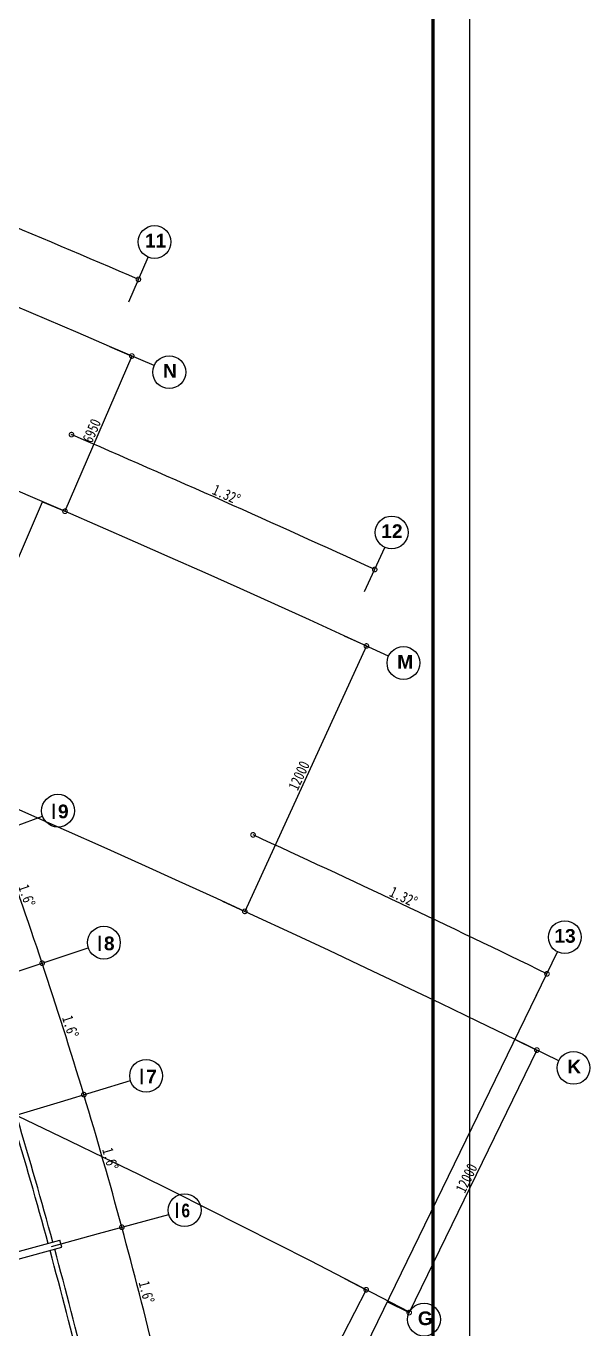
# Model space of a CAD drawing. Extents: x 24221263 to 48466785, y 43033036 to 86624613.
# Drawn here: x 24381379 to 24404567, y 43194595 to 43248150 of the extents above; entities that cross this region are included whole.
import ezdxf

# ---------------------------------------------------------------- set-up
doc = ezdxf.new("R2010")
doc.units = 0
doc.header["$MEASUREMENT"] = 0
doc.layers.get('0').update_dxf_attribs({"linetype": 'CONTINUOUS'})
doc.layers.get('DEFPOINTS').update_dxf_attribs({"linetype": 'CONTINUOUS'})
doc.layers.add('AC-W', color=7, linetype='CONTINUOUS')
doc.layers.add('FRAME', color=7, linetype='CONTINUOUS')
doc.styles.add('Q200', font='SimSun.ttf', dxfattribs={"width": 0.8, "height": 450})
doc.styles.add('T-SG-01$0$Arial', font='ARIALBD.TTF')
doc.dimstyles.new('Q2', dxfattribs={"dimscale": 150, "dimtxt": 2.5, "dimasz": 2.5, "dimexe": 0, "dimexo": 0, "dimgap": 0.5, "dimtad": 1, "dimdec": 4, "dimdsep": 46, "dimtxsty": 'Q200', "dimblk1": 'DOTSMALL', "dimblk2": 'DOTSMALL', "dimsah": 1, "dimcen": 2.5, "dimadec": 0, "dimazin": 0, "dimtfac": 1, "dimtdec": 3, "dimtmove": 2, "dimatfit": 3, "dimldrblk": 'DOTSMALL', "dimfxl": 1, "dimtolj": 1, "dimtzin": 10, "dimarcsym": 0})

# ---------------------------------------------------------------- blocks, each defined once
blk = doc.blocks.new('_DOTSMALL')
at = {"color": 0, "linetype": 'ByBlock', "const_width": 0.5}
blk.add_lwpolyline([(-0.0625, 0, 1), (0.0625, 0, 1)], format="xyb", close=True, dxfattribs=at)
blk = doc.blocks.new('*D74')
at = {"color": 0, "linetype": 'ByBlock'}
for p, q in [((24384812, 43234982), (24385730, 43234586)), ((24385730, 43234586), (24382980, 43228204)), ((24382062, 43228599), (24382980, 43228204))]:
    blk.add_line(p, q, dxfattribs=at)
at = {"layer": 'DEFPOINTS', "color": 0, "linetype": 'ByBlock'}
for p in [(24384812, 43234982), (24382062, 43228599), (24382980, 43228204)]:
    blk.add_point(p, dxfattribs=at)
at = {"color": 0, "linetype": 'ByBlock', "xscale": 375, "yscale": 375, "zscale": 375}
for p, rotation in [((24385730, 43234586), 66.68798043571736), ((24382980, 43228204), 246.6879804357174)]:
    blk.add_blockref('_DOTSMALL', p, dxfattribs=dict(at, rotation=rotation))
at = {"color": 0, "linetype": 'ByBlock', "insert": (24384080, 43231514), "char_height": 450, "attachment_point": 5, "rotation": 66.688, "style": 'Q200'}
blk.add_mtext('\\A1;6950', dxfattribs=at)
blk = doc.blocks.new('*D75')
at = {"color": 0, "linetype": 'ByBlock'}
blk.add_arc((24148884, 42687479), 599173, 66.68798, 68.00798, dxfattribs=at)
at = {"layer": 'DEFPOINTS', "color": 0, "linetype": 'ByBlock'}
for p in [(24374009, 43244908), (24372886, 43242126), (24381767, 43239542), (24386395, 43238656), (24385604, 43236819)]:
    blk.add_point(p, dxfattribs=at)
at = {"color": 0, "linetype": 'ByBlock', "xscale": 375, "yscale": 375, "zscale": 375}
for p, rotation in [((24373260, 43243053), 158.0079804357551), ((24385999, 43237737), 336.6879804359929)]:
    blk.add_blockref('_DOTSMALL', p, dxfattribs=dict(at, rotation=rotation))
at = {"color": 0, "linetype": 'ByBlock', "insert": (24379761, 43240709), "char_height": 450, "attachment_point": 5, "rotation": 337.348, "style": 'Q200'}
blk.add_mtext('\\A1;1.32°', dxfattribs=at)
blk = doc.blocks.new('*D81')
at = {"color": 0, "linetype": 'ByBlock'}
for p, q in [((24394465, 43223084), (24395374, 43222668)), ((24395374, 43222668), (24390373, 43211759)), ((24389464, 43212176), (24390373, 43211759))]:
    blk.add_line(p, q, dxfattribs=at)
at = {"layer": 'DEFPOINTS', "color": 0, "linetype": 'ByBlock'}
for p in [(24394465, 43223084), (24389464, 43212176), (24390373, 43211759)]:
    blk.add_point(p, dxfattribs=at)
at = {"color": 0, "linetype": 'ByBlock', "xscale": 375, "yscale": 375, "zscale": 375}
for p, rotation in [((24395374, 43222668), 65.36798043589128), ((24390373, 43211759), 245.3679804358913)]:
    blk.add_blockref('_DOTSMALL', p, dxfattribs=dict(at, rotation=rotation))
at = {"color": 0, "linetype": 'ByBlock', "insert": (24392601, 43217339), "char_height": 450, "attachment_point": 5, "rotation": 65.368, "style": 'Q200'}
blk.add_mtext('\\A1;12000', dxfattribs=at)
blk = doc.blocks.new('*D82')
at = {"color": 0, "linetype": 'ByBlock'}
for p, q in [((24401487, 43206495), (24402386, 43206057)), ((24402386, 43206057), (24397135, 43195267)), ((24396236, 43195705), (24397135, 43195267))]:
    blk.add_line(p, q, dxfattribs=at)
at = {"layer": 'DEFPOINTS', "color": 0, "linetype": 'ByBlock'}
for p in [(24401487, 43206495), (24396236, 43195705), (24397135, 43195267)]:
    blk.add_point(p, dxfattribs=at)
at = {"color": 0, "linetype": 'ByBlock', "xscale": 375, "yscale": 375, "zscale": 375}
for p, rotation in [((24402386, 43206057), 64.04798043581101), ((24397135, 43195267), 244.047980435811)]:
    blk.add_blockref('_DOTSMALL', p, dxfattribs=dict(at, rotation=rotation))
at = {"color": 0, "linetype": 'ByBlock', "insert": (24399491, 43200794), "char_height": 450, "attachment_point": 5, "rotation": 64.048, "style": 'Q200'}
blk.add_mtext('\\A1;12000', dxfattribs=at)
blk = doc.blocks.new('*D83')
at = {"color": 0, "linetype": 'ByBlock'}
for p, q in [((24394479, 43196663), (24395367, 43196205)), ((24395367, 43196205), (24389869, 43185539)), ((24388980, 43185997), (24389869, 43185539))]:
    blk.add_line(p, q, dxfattribs=at)
at = {"layer": 'DEFPOINTS', "color": 0, "linetype": 'ByBlock'}
for p in [(24394479, 43196663), (24388980, 43185997), (24389869, 43185539)]:
    blk.add_point(p, dxfattribs=at)
at = {"color": 0, "linetype": 'ByBlock', "xscale": 375, "yscale": 375, "zscale": 375}
for p, rotation in [((24395367, 43196205), 62.72798043580622), ((24389869, 43185539), 242.7279804358062)]:
    blk.add_blockref('_DOTSMALL', p, dxfattribs=dict(at, rotation=rotation))
at = {"color": 0, "linetype": 'ByBlock', "insert": (24392351, 43191009), "char_height": 450, "attachment_point": 5, "rotation": 62.728, "style": 'Q200'}
blk.add_mtext('\\A1;11999.9812', dxfattribs=at)
blk = doc.blocks.new('*D85')
at = {"color": 0, "linetype": 'ByBlock'}
blk.add_arc((24189420, 43145552), 203000, 13.6, 15.2, dxfattribs=at)
at = {"layer": 'DEFPOINTS', "color": 0, "linetype": 'ByBlock'}
for p in [(24387248, 43199301), (24384353, 43198514), (24386275, 43195120), (24388672, 43193756), (24385756, 43193051)]:
    blk.add_point(p, dxfattribs=at)
at = {"color": 0, "linetype": 'ByBlock', "xscale": 375, "yscale": 375, "zscale": 375}
for p, rotation in [((24385318, 43198776), 105.2000000004154), ((24386728, 43193286), 283.6000000003099)]:
    blk.add_blockref('_DOTSMALL', p, dxfattribs=dict(at, rotation=rotation))
at = {"color": 0, "linetype": 'ByBlock', "insert": (24386333, 43196111), "char_height": 450, "attachment_point": 5, "rotation": 284.4, "style": 'Q200'}
blk.add_mtext('\\A1;1.6°', dxfattribs=at)
blk = doc.blocks.new('*D86')
at = {"color": 0, "linetype": 'ByBlock'}
blk.add_arc((24189420, 43145552), 203000, 15.2, 16.8, dxfattribs=at)
at = {"layer": 'DEFPOINTS', "color": 0, "linetype": 'ByBlock'}
for p in [(24385670, 43204803), (24382798, 43203936), (24384814, 43200597), (24387248, 43199301), (24384353, 43198514)]:
    blk.add_point(p, dxfattribs=at)
at = {"color": 0, "linetype": 'ByBlock', "xscale": 375, "yscale": 375, "zscale": 375}
for p, rotation in [((24383756, 43204225), 106.80000000003), ((24385318, 43198776), 285.2000000000691)]:
    blk.add_blockref('_DOTSMALL', p, dxfattribs=dict(at, rotation=rotation))
at = {"color": 0, "linetype": 'ByBlock', "insert": (24384844, 43201589), "char_height": 450, "attachment_point": 5, "rotation": 286, "style": 'Q200'}
blk.add_mtext('\\A1;1.6°', dxfattribs=at)
blk = doc.blocks.new('*D87')
at = {"color": 0, "linetype": 'ByBlock'}
blk.add_arc((24189420, 43145552), 203000, 18.4, 20, dxfattribs=at)
at = {"layer": 'DEFPOINTS', "color": 0, "linetype": 'ByBlock'}
for p in [(24382057, 43215666), (24379238, 43214640), (24381437, 43211419), (24383939, 43210260), (24381093, 43209313)]:
    blk.add_point(p, dxfattribs=at)
at = {"color": 0, "linetype": 'ByBlock', "xscale": 375, "yscale": 375, "zscale": 375}
for p, rotation in [((24380177, 43214982), 110.0000000008097), ((24382042, 43209629), 288.4000000007794)]:
    blk.add_blockref('_DOTSMALL', p, dxfattribs=dict(at, rotation=rotation))
at = {"color": 0, "linetype": 'ByBlock', "insert": (24381411, 43212410), "char_height": 450, "attachment_point": 5, "rotation": 289.2, "style": 'Q200'}
blk.add_mtext('\\A1;1.6°', dxfattribs=at)
blk = doc.blocks.new('*D88')
at = {"color": 0, "linetype": 'ByBlock'}
blk.add_arc((24189420, 43145552), 203000, 16.8, 18.4, dxfattribs=at)
at = {"layer": 'DEFPOINTS', "color": 0, "linetype": 'ByBlock'}
for p in [(24383939, 43210260), (24381093, 43209313), (24383201, 43206032), (24385670, 43204803), (24382798, 43203936)]:
    blk.add_point(p, dxfattribs=at)
at = {"color": 0, "linetype": 'ByBlock', "xscale": 375, "yscale": 375, "zscale": 375}
for p, rotation in [((24382042, 43209629), 108.4000000010566), ((24383756, 43204225), 286.8000000006724)]:
    blk.add_blockref('_DOTSMALL', p, dxfattribs=dict(at, rotation=rotation))
at = {"color": 0, "linetype": 'ByBlock', "insert": (24383203, 43207024), "char_height": 450, "attachment_point": 5, "rotation": 287.6, "style": 'Q200'}
blk.add_mtext('\\A1;1.6°', dxfattribs=at)
blk = doc.blocks.new('*D92')
at = {"color": 0, "linetype": 'ByBlock'}
blk.add_arc((24189420, 43145552), 203000, 20, 21.6, dxfattribs=at)
at = {"layer": 'DEFPOINTS', "color": 0, "linetype": 'ByBlock'}
for p in [(24380036, 43221022), (24377235, 43219913), (24379523, 43216755), (24382057, 43215666), (24379238, 43214640)]:
    blk.add_point(p, dxfattribs=at)
at = {"color": 0, "linetype": 'ByBlock', "xscale": 375, "yscale": 375, "zscale": 375}
for p, rotation in [((24378164, 43220281), 111.5999999999448), ((24380177, 43214982), 290.0000000000375)]:
    blk.add_blockref('_DOTSMALL', p, dxfattribs=dict(at, rotation=rotation))
at = {"color": 0, "linetype": 'ByBlock', "insert": (24379470, 43217745), "char_height": 450, "attachment_point": 5, "rotation": 290.8, "style": 'Q200'}
blk.add_mtext('\\A1;1.6°', dxfattribs=at)
blk = doc.blocks.new('*D95')
at = {"color": 0, "linetype": 'ByBlock'}
blk.add_line((24383243, 43231340), (24383249, 43231355), dxfattribs=at)
blk.add_arc((24148884, 42687479), 592223, 65.36798, 66.68798, dxfattribs=at)
at = {"layer": 'DEFPOINTS', "color": 0, "linetype": 'ByBlock'}
for p in [(24383243, 43231340), (24382853, 43230436), (24391574, 43227691), (24396132, 43226720), (24395299, 43224902)]:
    blk.add_point(p, dxfattribs=at)
at = {"color": 0, "linetype": 'ByBlock', "xscale": 375, "yscale": 375, "zscale": 375}
for p, rotation in [((24383249, 43231355), 156.6879804356406), ((24395716, 43225811), 335.3679804359144)]:
    blk.add_blockref('_DOTSMALL', p, dxfattribs=dict(at, rotation=rotation))
at = {"color": 0, "linetype": 'ByBlock', "insert": (24389620, 43228893), "char_height": 450, "attachment_point": 5, "rotation": 336.028, "style": 'Q200'}
blk.add_mtext('\\A1;1.32°', dxfattribs=at)
blk = doc.blocks.new('*D96')
at = {"color": 0, "linetype": 'ByBlock'}
blk.add_arc((24148884, 42687479), 580223, 64.04798, 65.36798, dxfattribs=at)
at = {"layer": 'DEFPOINTS', "color": 0, "linetype": 'ByBlock'}
for p in [(24390721, 43214917), (24390297, 43213994), (24398786, 43211127), (24403238, 43210092), (24402362, 43208293)]:
    blk.add_point(p, dxfattribs=at)
at = {"color": 0, "linetype": 'ByBlock', "xscale": 375, "yscale": 375, "zscale": 375}
for p, rotation in [((24390714, 43214903), 155.3679804360876), ((24402800, 43209192), 334.0479804362123)]:
    blk.add_blockref('_DOTSMALL', p, dxfattribs=dict(at, rotation=rotation))
at = {"color": 0, "linetype": 'ByBlock', "insert": (24396902, 43212354), "char_height": 450, "attachment_point": 5, "rotation": 334.708, "style": 'Q200'}
blk.add_mtext('\\A1;1.32°', dxfattribs=at)

msp = doc.modelspace()

# ---------------------------------------------------------------- linework, layer by layer
at = {"layer": 'AC-W', "color": 7}
for p, q in [((24385603.56893, 43236818.80731), (24386395.04526, 43238655.53408)), ((24386648.81936, 43234190.60421), (24384812.0926, 43234982.08055)), ((24395298.8306, 43224902.30606), (24396132.4083, 43226720.31272)), ((24396283.25956, 43222250.7217), (24394465.2529, 43223084.2994)), ((24379237.64011, 43214639.91895), (24382056.71797, 43215665.97938)), ((24381092.68506, 43209312.95546), (24383939.3131, 43210259.90257)), ((24402362.26981, 43208293.26725), (24403237.50647, 43210091.58891)), ((24403285.35482, 43205619.70893), (24401487.03316, 43206494.94559)), ((24382798.26921, 43203936.27298), (24385670.22771, 43204803.36837)), ((24384353.0626, 43198514.06408), (24387248.11208, 43199300.63162)), ((24370210.11964, 43194826.94929), (24382769.70783, 43198239.31387)), ((24382848.36458, 43197949.80892), (24382769.70783, 43198239.31387)), ((24370648.93012, 43194635.29594), (24382848.36458, 43197949.80892)), ((24397145.03073, 43195288.47138), (24394478.5074, 43196663.11801))]:
    msp.add_line(p, q, dxfattribs=at)
at = {"layer": 'AC-W', "color": 7, "ltscale": 300}
for p, q in [((24363145.42798, 43184701.68532), (24382061.71234, 43228599.45503)), ((24386520.48634, 43175743.64519), (24402384.15073, 43208338.22529)), ((24380883.63022, 43203358.20939), (24382798.26921, 43203936.27298)), ((24382423.02961, 43197989.68573), (24384353.0626, 43198514.06408))]:
    msp.add_line(p, q, dxfattribs=at)
at = {"layer": 'AC-W', "color": 7}
for centre in [(24386662.16852, 43239275.42936), (24387268.71465, 43233923.48095), (24396413.74078, 43227333.88997), (24396896.83681, 43221969.38923), (24382691.01049, 43215896.84298), (24384579.80441, 43210472.96567), (24403532.89884, 43210698.52247), (24403892.28838, 43205324.31656), (24386316.41837, 43204998.46483), (24387899.49821, 43199477.60931), (24397744.99848, 43194979.17589)]:
    msp.add_circle(centre, 675, dxfattribs=at)
at = {"layer": 'AC-W', "color": 7, "ltscale": 300}
for centre, radius, start, end in [((24148883.81275, 42687478.92908), 596172.67138, 66.68798043582, 75.30589689322), ((24148883.81275, 42687478.92908), 589222.67138, 65.36798043582, 75.12860220513), ((24148883.81275, 42687478.92908), 577222.67138, 64.04798043582, 74.81206888449), ((24200085.69196, 42822314.57016), 421812.04579, 62.5579175751, 76.2830629249), ((24203368.7725, 42828700.35855), 392631.86365, 62.5441212663, 75.7362059944)]:
    msp.add_arc(centre, radius, start, end, dxfattribs=at)
at = {"layer": 'AC-W', "color": 7}
for centre, radius, start, end in [((24245441.65178, 42911176.08419), 310220.19245, 62.6069157496, 71.4056870453), ((24245518.07243, 42911325.17377), 310102.65946, 62.6067979278, 71.4007192324), ((24245627.50963, 42911538.55934), 309737.84965, 62.606561911, 71.3942554022), ((24189419.73071, 43145551.85), 199900, 15.2429933356, 16.7570066649), ((24189419.73071, 43145551.85), 200100, 15.2429503637, 16.7570496368), ((24189419.73071, 43145551.85), 199900, 13.6429933357, 15.1570066649), ((24189419.73071, 43145551.85), 200100, 13.6429503638, 15.1570496368)]:
    msp.add_arc(centre, radius, start, end, dxfattribs=at)
at = {"layer": 'FRAME'}
msp.add_lwpolyline([(24221262.63462, 43165613.87762), (24221262.63462, 43291763.87762), (24399612.63462, 43291763.87762), (24399612.63462, 43165613.87762)], close=True, dxfattribs=at)
at = {"layer": 'FRAME', "const_width": 135}
msp.add_lwpolyline([(24225012.63462, 43167113.87762), (24225012.63462, 43290263.87762), (24398112.63462, 43290263.87762), (24398112.63462, 43167113.87762)], close=True, dxfattribs=at)

# ---------------------------------------------------------------- texts
at = {"layer": 'AC-W', "color": 7, "style": 'T-SG-01$0$Arial'}
for s, height, p in [('11', 562.5, (24386270.13001, 43239046.88984)), ('N', 562.5, (24387013.92613, 43233694.94143)), ('12', 562.5, (24395987.20227, 43227105.35045)), ('M', 562.5, (24396642.04829, 43221740.84971)), ('Ⅰ', 637.5, (24382078.4654, 43215554.27386)), ('9', 562.5, (24382692.65309, 43215585.77373)), ('Ⅰ', 637.5, (24383967.25932, 43210130.39656)), ('8', 562.5, (24384581.44701, 43210161.89643)), ('13', 562.5, (24403105.61033, 43210469.98295)), ('Ⅰ', 637.5, (24385703.87328, 43204655.89572)), ('7', 562.5, (24386318.06097, 43204687.39559)), ('K', 562.5, (24403637.49987, 43205095.77704)), ('Ⅰ', 637.5, (24387156.33182, 43199150.75396)), ('G', 562.5, (24397490.20997, 43194750.63637))]:
    msp.add_text(s, height=height, dxfattribs=at).set_placement(p)
at = {"layer": 'AC-W', "color": 7, "style": 'T-SG-01$0$Arial', "width": 0.8}
msp.add_text('6', height=562.5, dxfattribs=at).set_placement((24387770.51951, 43199182.25382))

# ---------------------------------------------------------------- dimensions: what is measured, and where the dimension line sits
at = {"layer": 'AC-W', "color": 7}
for base, line1, line2, picture, middle in [((24381766.6769, 43239541.84371), ((24385603.56893, 43236818.80731), (24386395.04526, 43238655.53408)), ((24372885.98765, 43242126.17772), (24374009.41999, 43244907.88579)), '*D75', (24379760.73595, 43240708.83614)), ((24391574.2859, 43227690.94925), ((24383242.74343, 43231340.19576), (24382853.18867, 43230436.1818)), ((24395298.8306, 43224902.30606), (24396132.4083, 43226720.31272)), '*D95', (24389620.12383, 43228892.95238)), ((24379522.79325, 43216754.55791), ((24377234.58086, 43219913.00964), (24380036.3537, 43221022.30998)), ((24379237.64011, 43214639.91895), (24382056.71797, 43215665.97938)), '*D92', (24379469.79072, 43217745.09545)), ((24381436.77121, 43211418.80802), ((24381092.68506, 43209312.95546), (24383939.3131, 43210259.90257)), ((24379237.64011, 43214639.91895), (24382056.71797, 43215665.97938)), '*D87', (24381411.44678, 43212410.43928)), ((24398785.96829, 43211126.96072), ((24390720.66557, 43214917.47261), (24390297.36439, 43213994.2661)), ((24402362.26981, 43208293.26725), (24403237.50647, 43210091.58891)), '*D96', (24396901.6365, 43212353.89618)), ((24383201.02006, 43206031.69705), ((24381092.68506, 43209312.95546), (24383939.3131, 43210259.90257)), ((24382798.26921, 43203936.27298), (24385670.22771, 43204803.36837)), '*D88', (24383203.39347, 43207023.64879)), ((24384814.16409, 43200597.42571), ((24384353.0626, 43198514.06408), (24387248.11208, 43199300.63162)), ((24382798.26921, 43203936.27298), (24385670.22771, 43204803.36837)), '*D86', (24384844.2335, 43201588.92443)), ((24386274.94541, 43195120.23149), ((24384353.0626, 43198514.06408), (24387248.11208, 43199300.63162)), ((24385755.85283, 43193050.55684), (24388671.73583, 43193755.98318)), '*D85', (24386332.68737, 43196110.50406))]:
    dim = msp.add_angular_dim_2l(base=base, line1=line1, line2=line2, dimstyle='Q2', override={"dimadec": 4, "dimazin": 2}, dxfattribs=at)
    dim.commit()
    dim.dimension.update_dxf_attribs({"geometry": picture, "text_midpoint": middle})
for p1, p2, picture, middle in [((24384812.0926, 43234982.08055), (24382061.71234, 43228599.45503), '*D74', (24384079.75684, 43231513.75107)), ((24394465.2529, 43223084.2994), (24389463.78669, 43212176.25945), '*D81', (24392600.82212, 43217338.52723)), ((24401487.03316, 43206494.94559), (24396235.61322, 43195705.01562), '*D82', (24399490.73577, 43200793.64778)), ((24394478.5074, 43196663.11801), (24388979.92949, 43185997.0414), '*D83', (24392351.40723, 43191009.32882))]:
    dim = msp.add_aligned_dim(p1=p1, p2=p2, distance=1000, dimstyle='Q2', dxfattribs=at)
    dim.commit()
    dim.dimension.update_dxf_attribs({"geometry": picture, "text_midpoint": middle})

doc.saveas('drawing.dxf')
